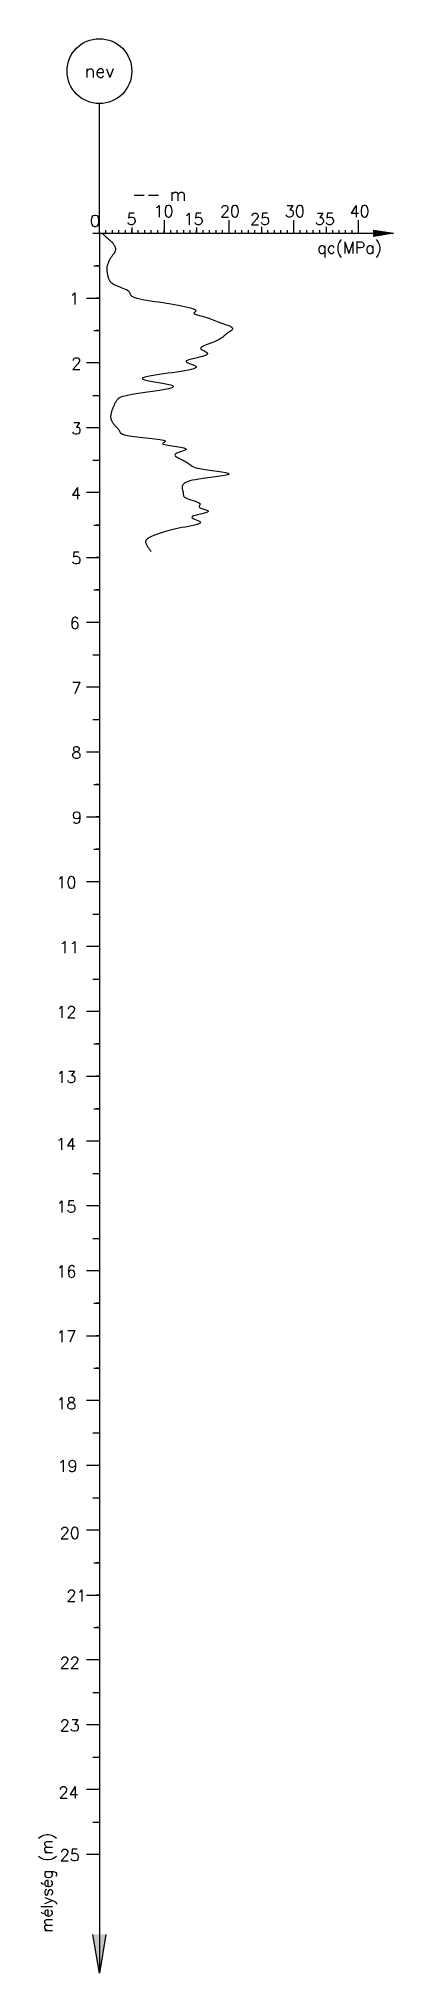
# Model space of a CAD drawing. Header units: metres. Extents: x -9 to 45, y -268 to 30.
import ezdxf
from ezdxf.enums import TextEntityAlignment as Align

# ---------------------------------------------------------------- set-up
doc = ezdxf.new("R2010")
doc.units = ezdxf.units.M
doc.layers.add('GT-szonda', color=7, linetype='Continuous')
doc.styles.add('gt_szonda', font='romans.shx')
doc.styles.get("Standard").update_dxf_attribs({"font": 'romans.shx'})

msp = doc.modelspace()

# ---------------------------------------------------------------- hatches: boundary and pattern name
at = {"layer": 'GT-szonda'}
h = msp.add_hatch(color=256, dxfattribs=at)
h.paths.add_polyline_path([(45.36, 0), (42.36, 0), (42.36, 0.5)])
h.paths.add_polyline_path([(45.36, 0), (42.36, -0.5), (42.36, 0)])
h = msp.add_hatch(color=256, dxfattribs=at)
h.paths.add_polyline_path([(0, -268.32), (0, -262.32), (1, -262.32)])
h.paths.add_polyline_path([(0, -268.32), (-1, -262.32), (0, -262.32)])

# ---------------------------------------------------------------- linework, layer by layer
for points in [[(0, 0), (0, 20)], [(0, 0), (0.58, -0.1), (0.65, -0.2), (0.74, -0.3), (0.83, -0.4), (0.94, -0.5), (1.05, -0.6), (1.17, -0.7), (1.3, -0.8), (1.42, -0.9), (1.55, -1), (1.66, -1.1), (1.77, -1.2), (1.87, -1.3), (1.96, -1.4), (2.04, -1.5), (2.11, -1.6), (2.18, -1.7), (2.24, -1.8), (2.3, -1.9), (2.36, -2), (2.4, -2.1), (2.44, -2.2), (2.46, -2.3), (2.47, -2.4), (2.47, -2.5), (2.46, -2.6), (2.43, -2.7), (2.4, -2.8), (2.36, -2.9), (2.31, -3), (2.25, -3.1), (2.19, -3.2), (2.12, -3.3), (2.04, -3.4), (1.97, -3.5), (1.89, -3.6), (1.81, -3.7), (1.75, -3.8), (1.68, -3.9), (1.62, -4), (1.56, -4.1), (1.51, -4.2), (1.46, -4.3), (1.42, -4.4), (1.38, -4.5), (1.34, -4.6), (1.31, -4.7), (1.27, -4.8), (1.24, -4.9), (1.21, -5), (1.18, -5.1), (1.16, -5.2), (1.14, -5.3), (1.13, -5.4), (1.12, -5.5), (1.12, -5.6), (1.13, -5.7), (1.14, -5.8), (1.15, -5.9), (1.17, -6), (1.19, -6.1), (1.21, -6.2), (1.23, -6.3), (1.25, -6.4), (1.28, -6.5), (1.3, -6.6), (1.32, -6.7), (1.35, -6.8), (1.37, -6.9), (1.4, -7), (1.44, -7.1), (1.49, -7.2), (1.54, -7.3), (1.61, -7.4), (1.7, -7.5), (1.81, -7.6), (1.95, -7.7), (2.11, -7.8), (2.29, -7.9), (2.5, -8), (2.73, -8.1), (2.98, -8.2), (3.23, -8.3), (3.48, -8.4), (3.73, -8.5), (3.96, -8.6), (4.16, -8.7), (4.33, -8.8), (4.46, -8.9), (4.56, -9), (4.63, -9.1), (4.68, -9.2), (4.71, -9.3), (4.75, -9.4), (4.8, -9.5), (4.88, -9.6), (5.01, -9.7), (5.2, -9.8), (5.45, -9.9), (5.79, -10), (6.21, -10.1), (6.7, -10.2), (7.25, -10.3), (7.86, -10.4), (8.5, -10.5), (9.14, -10.6), (9.79, -10.7), (10.42, -10.8), (11.02, -10.9), (11.59, -11), (12.14, -11.1), (12.66, -11.2), (13.15, -11.3), (13.61, -11.4), (14.03, -11.5), (14.38, -11.6), (14.66, -11.7), (14.84, -11.8), (14.9, -11.9), (14.87, -12), (14.77, -12.1), (14.65, -12.2), (14.59, -12.3), (14.63, -12.4), (14.79, -12.5), (15.07, -12.6), (15.44, -12.7), (15.84, -12.8), (16.23, -12.9), (16.59, -13), (16.89, -13.1), (17.16, -13.2), (17.41, -13.3), (17.65, -13.4), (17.91, -13.5), (18.17, -13.6), (18.45, -13.7), (18.74, -13.8), (19.02, -13.9), (19.31, -14), (19.58, -14.1), (19.84, -14.2), (20.06, -14.3), (20.26, -14.4), (20.41, -14.5), (20.51, -14.6), (20.56, -14.7), (20.55, -14.8), (20.48, -14.9), (20.36, -15), (20.22, -15.1), (20.06, -15.2), (19.9, -15.3), (19.75, -15.4), (19.61, -15.5), (19.49, -15.6), (19.38, -15.7), (19.27, -15.8), (19.15, -15.9), (19.04, -16), (18.91, -16.1), (18.77, -16.2), (18.62, -16.3), (18.46, -16.4), (18.28, -16.5), (18.07, -16.6), (17.84, -16.7), (17.6, -16.8), (17.33, -16.9), (17.05, -17), (16.77, -17.1), (16.49, -17.2), (16.23, -17.3), (16.01, -17.4), (15.82, -17.5), (15.69, -17.6), (15.62, -17.7), (15.63, -17.8), (15.71, -17.9), (15.86, -18), (16.04, -18.1), (16.25, -18.2), (16.44, -18.3), (16.59, -18.4), (16.68, -18.5), (16.7, -18.6), (16.62, -18.7), (16.46, -18.8), (16.22, -18.9), (15.9, -19), (15.51, -19.1), (15.08, -19.2), (14.63, -19.3), (14.2, -19.4), (13.82, -19.5), (13.55, -19.6), (13.39, -19.7), (13.36, -19.8), (13.45, -19.9), (13.63, -20), (13.88, -20.1), (14.17, -20.2), (14.45, -20.3), (14.69, -20.4), (14.86, -20.5), (14.94, -20.6), (14.92, -20.7), (14.79, -20.8), (14.54, -20.9), (14.18, -21), (13.72, -21.1), (13.18, -21.2), (12.58, -21.3), (11.93, -21.4), (11.26, -21.5), (10.58, -21.6), (9.91, -21.7), (9.24, -21.8), (8.6, -21.9), (7.99, -22), (7.46, -22.1), (7.03, -22.2), (6.74, -22.3), (6.62, -22.4), (6.69, -22.5), (6.95, -22.6), (7.37, -22.7), (7.9, -22.8), (8.5, -22.9), (9.12, -23), (9.71, -23.1), (10.24, -23.2), (10.69, -23.3), (11.04, -23.4), (11.28, -23.5), (11.4, -23.6), (11.4, -23.7), (11.27, -23.8), (11.02, -23.9), (10.64, -24), (10.15, -24.1), (9.56, -24.2), (8.89, -24.3), (8.17, -24.4), (7.43, -24.5), (6.7, -24.6), (6.01, -24.7), (5.37, -24.8), (4.8, -24.9), (4.32, -25), (3.91, -25.1), (3.58, -25.2), (3.32, -25.3), (3.12, -25.4), (2.96, -25.5), (2.84, -25.6), (2.75, -25.7), (2.67, -25.8), (2.59, -25.9), (2.53, -26), (2.46, -26.1), (2.4, -26.2), (2.35, -26.3), (2.3, -26.4), (2.25, -26.5), (2.21, -26.6), (2.17, -26.7), (2.13, -26.8), (2.09, -26.9), (2.05, -27), (2.01, -27.1), (1.97, -27.2), (1.93, -27.3), (1.9, -27.4), (1.86, -27.5), (1.84, -27.6), (1.81, -27.7), (1.79, -27.8), (1.77, -27.9), (1.75, -28), (1.74, -28.1), (1.73, -28.2), (1.73, -28.3), (1.73, -28.4), (1.75, -28.5), (1.77, -28.6), (1.8, -28.7), (1.83, -28.8), (1.87, -28.9), (1.92, -29), (1.97, -29.1), (2.03, -29.2), (2.1, -29.3), (2.17, -29.4), (2.25, -29.5), (2.34, -29.6), (2.44, -29.7), (2.53, -29.8), (2.63, -29.9), (2.73, -30), (2.82, -30.1), (2.9, -30.2), (2.97, -30.3), (3.03, -30.4), (3.08, -30.5), (3.13, -30.6), (3.19, -30.7), (3.26, -30.8), (3.38, -30.9), (3.57, -31), (3.88, -31.1), (4.34, -31.2), (4.97, -31.3), (5.76, -31.4), (6.68, -31.5), (7.65, -31.6), (8.57, -31.7), (9.34, -31.8), (9.87, -31.9), (10.14, -32), (10.17, -32.1), (10.04, -32.2), (9.86, -32.3), (9.76, -32.4), (9.81, -32.5), (10.08, -32.6), (10.56, -32.7), (11.19, -32.8), (11.87, -32.9), (12.5, -33), (13, -33.1), (13.3, -33.2), (13.4, -33.3), (13.32, -33.4), (13.1, -33.5), (12.81, -33.6), (12.49, -33.7), (12.2, -33.8), (11.96, -33.9), (11.78, -34), (11.68, -34.1), (11.64, -34.2), (11.67, -34.3), (11.76, -34.4), (11.89, -34.5), (12.05, -34.6), (12.24, -34.7), (12.45, -34.8), (12.65, -34.9), (12.86, -35), (13.06, -35.1), (13.25, -35.2), (13.43, -35.3), (13.6, -35.4), (13.75, -35.5), (13.9, -35.6), (14.04, -35.7), (14.18, -35.8), (14.33, -35.9), (14.52, -36), (14.76, -36.1), (15.07, -36.2), (15.49, -36.3), (16.02, -36.4), (16.66, -36.5), (17.39, -36.6), (18.15, -36.7), (18.88, -36.8), (19.48, -36.9), (19.88, -37), (20.04, -37.1), (19.92, -37.2), (19.56, -37.3), (18.99, -37.4), (18.28, -37.5), (17.51, -37.6), (16.73, -37.7), (16.01, -37.8), (15.36, -37.9), (14.81, -38), (14.35, -38.1), (13.97, -38.2), (13.67, -38.3), (13.43, -38.4), (13.24, -38.5), (13.09, -38.6), (12.98, -38.7), (12.89, -38.8), (12.82, -38.9), (12.78, -39), (12.76, -39.1), (12.76, -39.2), (12.77, -39.3), (12.79, -39.4), (12.81, -39.5), (12.84, -39.6), (12.87, -39.7), (12.89, -39.8), (12.91, -39.9), (12.93, -40), (12.94, -40.1), (12.94, -40.2), (12.94, -40.3), (12.95, -40.4), (12.98, -40.5), (13.04, -40.6), (13.15, -40.7), (13.31, -40.8), (13.53, -40.9), (13.8, -41), (14.11, -41.1), (14.44, -41.2), (14.76, -41.3), (15.05, -41.4), (15.29, -41.5), (15.46, -41.6), (15.55, -41.7), (15.56, -41.8), (15.51, -41.9), (15.44, -42), (15.37, -42.1), (15.37, -42.2), (15.46, -42.3), (15.67, -42.4), (15.96, -42.5), (16.29, -42.6), (16.58, -42.7), (16.77, -42.8), (16.8, -42.9), (16.67, -43), (16.39, -43.1), (16.01, -43.2), (15.58, -43.3), (15.16, -43.4), (14.8, -43.5), (14.52, -43.6), (14.34, -43.7), (14.28, -43.8), (14.32, -43.9), (14.45, -44), (14.67, -44.1), (14.92, -44.2), (15.19, -44.3), (15.42, -44.4), (15.57, -44.5), (15.62, -44.6), (15.55, -44.7), (15.36, -44.8), (15.05, -44.9), (14.66, -45), (14.21, -45.1), (13.72, -45.2), (13.22, -45.3), (12.73, -45.4), (12.25, -45.5), (11.79, -45.6), (11.36, -45.7), (10.96, -45.8), (10.57, -45.9), (10.21, -46), (9.87, -46.1), (9.55, -46.2), (9.24, -46.3), (8.94, -46.4), (8.66, -46.5), (8.4, -46.6), (8.15, -46.7), (7.93, -46.8), (7.73, -46.9), (7.56, -47), (7.42, -47.1), (7.31, -47.2), (7.23, -47.3), (7.17, -47.4), (7.14, -47.5), (7.13, -47.6), (7.13, -47.7), (7.16, -47.8), (7.19, -47.9), (7.24, -48), (7.29, -48.1), (7.35, -48.2), (7.42, -48.3), (7.49, -48.4), (7.56, -48.5), (7.63, -48.6), (7.71, -48.7), (7.78, -48.8), (7.86, -48.9), (7.93, -49), (8, -49.1)]]:
    msp.add_lwpolyline(points)
msp.add_circle((0, 25), 5)
at = {"layer": 'GT-szonda', "extrusion": (0, 0, -1)}
for p, q in [((-1, 0), (5, 0)), ((0, 0), (45.36, 0))]:
    msp.add_line(p, q, dxfattribs=at)
at = {"layer": 'GT-szonda'}
for p, q in [((0, 0), (0, 1)), ((1, 0), (1, 0.5)), ((2, 0), (2, 0.5)), ((3, 0), (3, 0.5)), ((4, 0), (4, 0.5)), ((5, 0.88), (5, 0)), ((5, 0), (5, 0.5)), ((6, 0), (6, 0.5)), ((7, 0), (7, 0.5)), ((8, 0), (8, 0.5)), ((9, 0), (9, 0.5)), ((10, 2), (10, 0)), ((10, 0), (10, 0.5)), ((11, 0), (11, 0.5)), ((12, 0), (12, 0.5)), ((13, 0), (13, 0.5)), ((14, 0), (14, 0.5)), ((15, 0.88), (15, 0)), ((15, 0), (15, 0.5)), ((16, 0), (16, 0.5)), ((17, 0), (17, 0.5)), ((18, 0), (18, 0.5)), ((19, 0), (19, 0.5)), ((20, 0.5), (20, 2)), ((20, 0), (20, 0.5)), ((21, 0), (21, 0.5)), ((22, 0), (22, 0.5)), ((23, 0), (23, 0.5)), ((24, 0), (24, 0.5)), ((25, 1), (25, 0)), ((26, 0), (26, 0.5)), ((27, 0), (27, 0.5)), ((28, 0), (28, 0.5)), ((29, 0), (29, 0.5)), ((30, 0.5), (30, 2)), ((30, 0), (30, 0.5)), ((31, 0), (31, 0.5)), ((32, 0), (32, 0.5)), ((33, 0), (33, 0.5)), ((34, 0), (34, 0.5)), ((35, 1), (35, 0)), ((36, 0), (36, 0.5)), ((37, 0), (37, 0.5)), ((38, 0), (38, 0.5)), ((39, 0), (39, 0.5)), ((40, 0), (40, 2)), ((42.36, 0.5), (45.36, 0)), ((42.36, -0.5), (42.36, 0.5)), ((42.47, 0), (42.47, 0.5)), ((45.36, 0), (42.36, -0.5)), ((-0.87, -5), (0, -5)), ((0, -5), (-0.5, -5)), ((-2, -10), (0, -10)), ((0, -10), (-0.5, -10)), ((-0.87, -15), (0, -15)), ((0, -15), (-0.5, -15)), ((-0.5, -20), (-2, -20)), ((0, -20), (-0.5, -20)), ((-1, -25), (0, -25)), ((-0.5, -30), (-2, -30)), ((0, -30), (-0.5, -30)), ((-1, -35), (0, -35)), ((0, -40), (-2, -40)), ((-0.87, -45), (0, -45)), ((0, -45), (-0.5, -45)), ((-2, -50), (0, -50)), ((0, -50), (-0.5, -50)), ((-0.87, -55), (0, -55)), ((0, -55), (-0.5, -55)), ((-0.5, -60), (-2, -60)), ((0, -60), (-0.5, -60)), ((-1, -65), (0, -65)), ((-0.5, -70), (-2, -70)), ((0, -70), (-0.5, -70)), ((-1, -75), (0, -75)), ((0, -80), (-2, -80)), ((-0.87, -85), (0, -85)), ((0, -85), (-0.5, -85)), ((-2, -90), (0, -90)), ((0, -90), (-0.5, -90)), ((-0.87, -95), (0, -95)), ((0, -95), (-0.5, -95)), ((-0.5, -100), (-2, -100)), ((0, -100), (-0.5, -100)), ((-1, -105), (0, -105)), ((-0.5, -110), (-2, -110)), ((0, -110), (-0.5, -110)), ((-1, -115), (0, -115)), ((0, -120), (-2, -120)), ((-0.87, -125), (0, -125)), ((0, -125), (-0.5, -125)), ((-2, -130), (0, -130)), ((0, -130), (-0.5, -130)), ((-0.87, -135), (0, -135)), ((0, -135), (-0.5, -135)), ((-0.5, -140), (-2, -140)), ((0, -140), (-0.5, -140)), ((-1, -145), (0, -145)), ((-0.5, -150), (-2, -150)), ((0, -150), (-0.5, -150)), ((-1, -155), (0, -155)), ((0, -160), (-2, -160)), ((-0.87, -165), (0, -165)), ((0, -165), (-0.5, -165)), ((-2, -170), (0, -170)), ((0, -170), (-0.5, -170)), ((-0.87, -175), (0, -175)), ((0, -175), (-0.5, -175)), ((-0.5, -180), (-2, -180)), ((0, -180), (-0.5, -180)), ((-1, -185), (0, -185)), ((-0.5, -190), (-2, -190)), ((0, -190), (-0.5, -190)), ((-1, -195), (0, -195)), ((0, -200), (-2, -200)), ((-0.87, -205), (0, -205)), ((0, -205), (-0.5, -205)), ((-2, -210), (0, -210)), ((0, -210), (-0.5, -210)), ((-0.87, -215), (0, -215)), ((0, -215), (-0.5, -215)), ((-0.5, -220), (-2, -220)), ((0, -220), (-0.5, -220)), ((-1, -225), (0, -225)), ((-0.5, -230), (-2, -230)), ((0, -230), (-0.5, -230)), ((-1, -235), (0, -235)), ((0, -240), (-2, -240)), ((-1, -245), (0, -245)), ((-0.5, -250), (-2, -250)), ((0, -250), (-0.5, -250)), ((0, -268.32), (-1, -262.32)), ((1, -262.32), (0, -268.32))]:
    msp.add_line(p, q, dxfattribs=at)
at = {"layer": 'GT-szonda', "color": 0, "extrusion": (0, 0, -1)}
msp.add_line((0, 0), (0, -268.32), dxfattribs=at)

# ---------------------------------------------------------------- texts
msp.add_text('nev', height=2).set_placement((0, 25), align=Align.MIDDLE_CENTER)
msp.add_text('-- m', height=2).set_placement((5, 5))
at = {"layer": 'GT-szonda', "color": 51, "extrusion": (0, 0, -1), "style": 'gt_szonda', "text_generation_flag": 2}
for s, p in [('5', (-4.97, 1.3)), ('10', (-9.89, 2.5)), ('15', (-14.54, 1.3)), ('20', (-20.15, 2.5)), ('25', (-24.79, 1.3)), ('30', (-30.15, 2.5)), ('35', (-34.79, 1.3)), ('40', (-40.15, 2.5))]:
    msp.add_text(s, height=1.8, dxfattribs=at).set_placement(p, align=Align.CENTER)
at = {"layer": 'GT-szonda', "color": 51, "style": 'gt_szonda', "text_generation_flag": 2}
msp.add_text('0', height=1.8, dxfattribs=at).set_placement((0.1, 1))
at = {"layer": 'GT-szonda', "color": 51, "style": 'gt_szonda'}
msp.add_text('qc(MPa)', height=1.8, dxfattribs=at).set_placement((33.62, -3.12))
at = {"layer": 'GT-szonda', "color": 51, "extrusion": (0, 0, -1), "style": 'gt_szonda', "text_generation_flag": 2}
for s, p in [('1', (4.67, -11)), ('2', (4.32, -21)), ('3', (4.32, -31)), ('4', (4.4, -41)), ('5', (4.32, -51)), ('6', (4.59, -61)), ('7', (4.32, -71)), ('8', (4.32, -81)), ('9', (4.25, -91)), ('10', (6.65, -101)), ('11', (6.19, -111)), ('12', (6.65, -121)), ('13', (6.65, -131)), ('14', (6.72, -141.33)), ('15', (6.65, -151)), ('16', (6.65, -161)), ('17', (6.65, -171)), ('18', (6.65, -181.33)), ('19', (6.47, -191)), ('20', (6.13, -201.33)), ('21', (5.1, -211)), ('22', (6.13, -221.33)), ('23', (6.13, -231)), ('24', (6.3, -241.33)), ('25', (6.13, -251))]:
    msp.add_text(s, height=1.8, dxfattribs=at).set_placement(p)
at = {"layer": 'GT-szonda', "color": 51, "style": 'gt_szonda'}
msp.add_text('mélység (m)', height=1.8, rotation=90, dxfattribs=at).set_placement((-7.24, -262.05))

doc.saveas('drawing.dxf')
